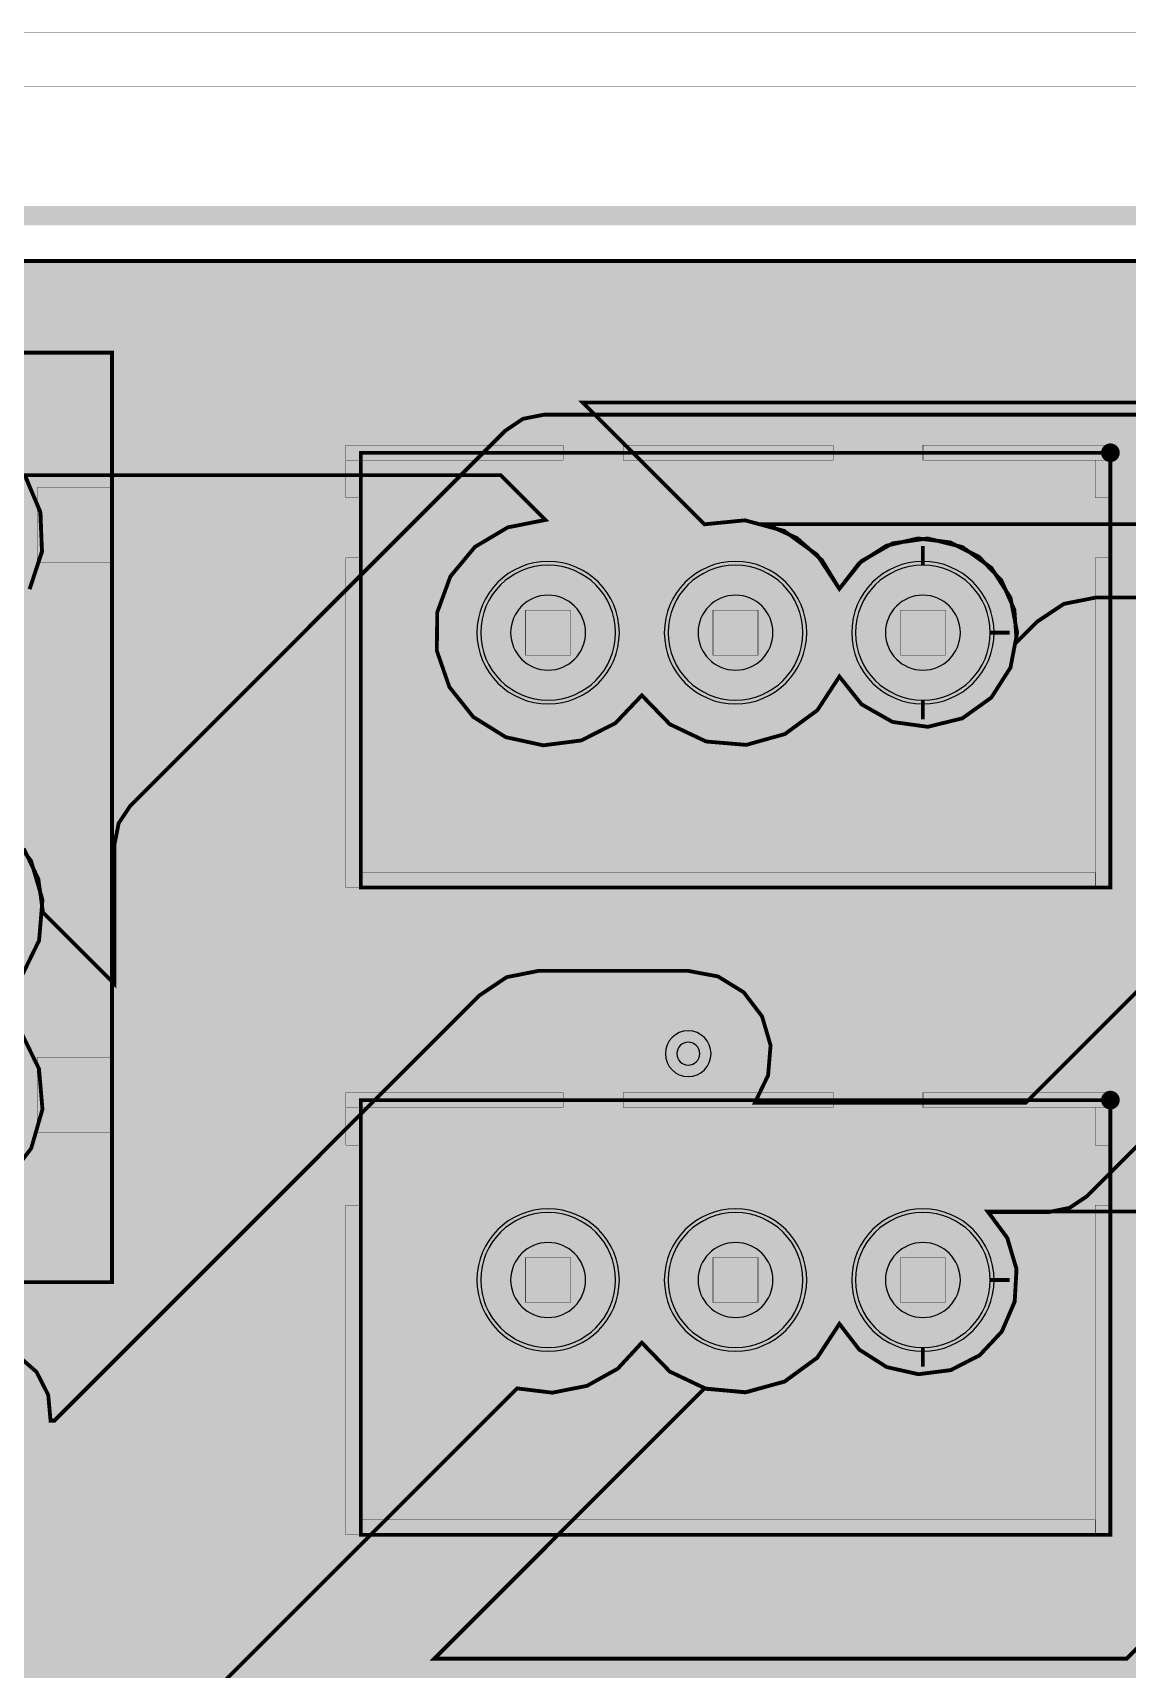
# Model space of a CAD drawing. Header units: millimetres. Extents: x -13 to 123, y -4 to 75.
# Drawn here: x 59.97 to 74.57, y 53.61 to 75.44 of the extents above; entities that cross this region are included whole.
import ezdxf

# ---------------------------------------------------------------- set-up
doc = ezdxf.new("R2010")
doc.units = ezdxf.units.MM
doc.header["$MEASUREMENT"] = 0
for name, color, linetype, true_color in [('Board-Outline-Layer', 7, 'Continuous', 0xff00ff), ('Bottom-Layer', 7, 'Continuous', 0x0000ff), ('Bottom-Paste-Mask-Layer', 7, 'Continuous', 0x800000), ('Bottom-Solder-Mask-Layer', 7, 'Continuous', 0xaa00ff), ('Component-Marking-Layer', 7, 'Continuous', 0x66ffcc), ('Component-Shape-Layer', 7, 'Continuous', 0x00cccc), ('Document-Layer', 7, 'Continuous', 0xffffff), ('Hole-Layer', 7, 'Continuous', 0x222222), ('Multi-Layer', 7, 'Continuous', 0xc0c0c0), ('Pin-Soldering-Layer', 7, 'Continuous', 0xcc9999), ('Top-Layer', 7, 'Continuous', 0xff0000), ('Top-Paste-Mask-Layer', 7, 'Continuous', 0x808080), ('Top-Solder-Mask-Layer', 7, 'Continuous', 0x800080)]:
    doc.layers.add(name, color=color, linetype=linetype, true_color=true_color)

msp = doc.modelspace()

# ---------------------------------------------------------------- hatches: boundary and pattern name
at = {"layer": 'Bottom-Layer'}
for points in [[(0.604, 7), (0.604, 61.886), (0.986, 61.414), (1.487, 61.071), (2.065, 60.885), (2.672, 60.872), (3.257, 61.033), (3.772, 61.354), (4.174, 61.809), (4.43, 62.36), (4.517, 62.961), (4.43, 63.561), (4.174, 64.112), (3.772, 64.567), (3.257, 64.888), (2.672, 65.049), (2.065, 65.036), (1.487, 64.85), (0.986, 64.507), (0.604, 64.035), (0.604, 68), (0.689, 68.858), (0.939, 69.682), (1.345, 70.442), (1.892, 71.108), (2.558, 71.655), (3.318, 72.061), (4.142, 72.312), (5, 72.396), (112.5, 72.396), (113.358, 72.312), (114.182, 72.061), (114.942, 71.655), (115.609, 71.108), (116.155, 70.442), (116.561, 69.682), (116.812, 68.858), (116.896, 68), (116.896, 7), (116.812, 6.142), (116.561, 5.318), (116.155, 4.558), (115.609, 3.892), (114.942, 3.345), (114.182, 2.939), (113.358, 2.689), (112.5, 2.604), (5, 2.604), (4.142, 2.689), (3.318, 2.939), (2.558, 3.345), (1.892, 3.892), (1.345, 4.558), (0.939, 5.318), (0.689, 6.142)], [(7.272, 21.901), (6.96, 21.735), (6.734, 21.463), (6.629, 21.126), (6.661, 20.774), (6.824, 20.461), (7.095, 20.234), (7.431, 20.127), (7.783, 20.156), (8.689, 20.156), (8.689, 19.162), (8.669, 18.746), (8.837, 18.365), (9.157, 18.099), (9.563, 18.003), (9.968, 18.099), (10.289, 18.365), (10.457, 18.746), (10.437, 19.162), (10.437, 19.447), (15.983, 13.9), (16.341, 13.661), (16.764, 13.577), (16.866, 13.577), (17.284, 13.659), (17.64, 13.894), (17.88, 14.246), (17.97, 14.662), (17.895, 15.082), (17.666, 15.442), (17.319, 15.688), (11.623, 21.383), (11.516, 21.702), (11.317, 21.974), (10.005, 23.285), (9.647, 23.525), (9.224, 23.609), (8.687, 23.609), (7.485, 24.811), (7.485, 28.523), (14.177, 21.831), (14.536, 21.591), (14.958, 21.507), (15.381, 21.591), (15.739, 21.831), (15.978, 22.189), (16.062, 22.612), (15.978, 23.034), (15.739, 23.392), (10.297, 28.834), (10.709, 28.986), (11.053, 29.257), (11.298, 29.622), (11.418, 30.044), (11.578, 29.604), (11.899, 29.263), (12.329, 29.077), (12.798, 29.077), (13.228, 29.263), (13.549, 29.604), (13.709, 30.044), (13.864, 29.553), (14.184, 29.15), (14.629, 28.89), (15.137, 28.808), (15.641, 28.914), (16.072, 29.195), (16.373, 29.613), (16.683, 29.187), (17.127, 28.906), (17.643, 28.807), (18.16, 28.906), (18.604, 29.187), (18.913, 29.613), (19.223, 29.187), (19.667, 28.906), (20.183, 28.807), (20.7, 28.906), (21.144, 29.187), (21.453, 29.613), (21.763, 29.187), (22.207, 28.906), (22.723, 28.807), (23.24, 28.906), (23.684, 29.187), (23.993, 29.613), (24.263, 29.227), (24.645, 28.951), (25.096, 28.817), (33.763, 20.151), (33.469, 19.885), (33.287, 19.534), (33.242, 19.14), (33.338, 18.756), (33.563, 18.431), (43.504, 8.489), (43.862, 8.25), (44.285, 8.166), (44.947, 8.166), (44.746, 7.804), (44.693, 7.392), (44.795, 6.991), (45.038, 6.655), (45.388, 6.432), (45.795, 6.355), (80.795, 6.355), (81.218, 6.439), (81.576, 6.678), (88.576, 13.678), (88.815, 14.036), (88.9, 14.459), (88.9, 14.834), (99.055, 24.99), (99.055, 21.269), (99.14, 20.846), (99.379, 20.488), (99.737, 20.249), (100.16, 20.165), (100.582, 20.249), (100.94, 20.488), (101.18, 20.846), (101.264, 21.269), (101.264, 27.269), (101.18, 27.691), (100.94, 28.05), (100.154, 28.836), (100.25, 28.827), (100.347, 28.825), (101.833, 27.339), (101.833, 9.511), (101.913, 9.108), (102.142, 8.766), (102.484, 8.537), (102.887, 8.457), (103.29, 8.537), (103.632, 8.766), (103.861, 9.108), (103.941, 9.511), (103.941, 27.776), (103.861, 28.179), (103.632, 28.521), (103.265, 28.888), (103.727, 29.119), (104.083, 29.493), (104.464, 29.102), (104.959, 28.873), (105.502, 28.835), (106.024, 28.993), (106.455, 29.327), (106.739, 29.793), (106.838, 30.329), (106.739, 30.865), (106.455, 31.331), (106.024, 31.665), (105.502, 31.824), (104.959, 31.786), (104.464, 31.556), (104.083, 31.166), (103.748, 31.523), (103.317, 31.754), (102.833, 31.833), (102.35, 31.754), (101.918, 31.523), (101.583, 31.166), (101.286, 31.493), (100.906, 31.72), (100.476, 31.827), (100.034, 31.803), (99.618, 31.652), (99.264, 31.387), (99.264, 34.492), (103.104, 38.333), (103.542, 38.46), (103.916, 38.721), (104.187, 39.088), (104.465, 38.714), (104.851, 38.451), (105.301, 38.33), (105.766, 38.362), (106.195, 38.545), (106.54, 38.858), (106.764, 39.267), (106.841, 39.727), (106.764, 40.187), (106.54, 40.596), (106.195, 40.909), (105.766, 41.092), (105.301, 41.125), (104.851, 41.003), (104.465, 40.741), (104.187, 40.367), (103.876, 40.772), (103.44, 41.038), (102.937, 41.131), (102.435, 41.038), (101.999, 40.772), (101.687, 40.367), (101.375, 40.772), (100.94, 41.038), (100.437, 41.131), (99.935, 41.038), (99.499, 40.772), (99.187, 40.367), (98.876, 40.772), (98.44, 41.038), (97.937, 41.131), (97.435, 41.038), (96.999, 40.772), (96.687, 40.367), (96.409, 40.74), (96.025, 41.002), (95.576, 41.124), (95.111, 41.093), (94.683, 40.911), (94.337, 40.6), (94.234, 40.87), (94.018, 41.062), (93.737, 41.131), (92.137, 41.131), (91.836, 41.051), (91.615, 40.831), (90.704, 40.831), (93.904, 44.032), (111.132, 44.032), (111.555, 44.116), (111.913, 44.355), (112.802, 45.244), (113.041, 45.602), (113.125, 46.025), (113.125, 53.734), (113.706, 53.508), (114.327, 53.461), (114.935, 53.598), (115.476, 53.906), (115.902, 54.36), (116.178, 54.919), (116.277, 55.534), (116.192, 56.151), (115.93, 56.716), (115.515, 57.18), (114.981, 57.502), (114.377, 57.653), (113.755, 57.621), (113.169, 57.408), (113.169, 62.437), (113.085, 62.86), (112.846, 63.218), (112.139, 63.925), (111.78, 64.165), (111.358, 64.249), (110.935, 64.165), (110.577, 63.925), (110.338, 63.567), (110.254, 63.145), (110.338, 62.722), (110.577, 62.364), (110.961, 61.98), (110.961, 56.758), (110.928, 56.606), (110.917, 56.451), (110.917, 46.482), (110.675, 46.24), (96.057, 46.24), (96.196, 46.668), (96.152, 47.116), (95.932, 47.51), (95.575, 47.783), (95.137, 47.89), (94.694, 47.814), (94.317, 47.568), (88.784, 42.034), (84.257, 42.034), (83.834, 41.95), (83.476, 41.711), (72.999, 31.234), (56.236, 31.234), (55.813, 31.15), (55.455, 30.911), (55.216, 30.553), (55.132, 30.13), (55.216, 29.708), (55.455, 29.349), (55.813, 29.11), (56.236, 29.026), (72.492, 29.026), (61.533, 18.067), (61.294, 17.71), (61.209, 17.29), (61.291, 16.869), (61.527, 16.511), (52.93, 16.511), (52.507, 16.427), (52.149, 16.188), (51.91, 15.83), (51.826, 15.407), (51.91, 14.985), (52.149, 14.626), (52.507, 14.387), (52.93, 14.303), (68.93, 14.303), (69.352, 14.387), (69.711, 14.626), (70.754, 15.67), (70.989, 15.304), (71.348, 15.057), (71.774, 14.968), (72.201, 15.051), (72.563, 15.292), (76.316, 19.045), (76.516, 18.799), (76.778, 18.62), (77.079, 18.523), (83.483, 12.119), (83.594, 12.022), (83.716, 11.941), (80.338, 8.563), (72.256, 8.563), (75.183, 11.489), (75.422, 11.848), (75.506, 12.27), (75.422, 12.693), (75.183, 13.051), (74.825, 13.29), (74.402, 13.374), (73.98, 13.29), (73.622, 13.051), (70.945, 10.374), (64.984, 10.374), (65.014, 10.402), (65.044, 10.431), (66.044, 11.431), (66.284, 11.789), (66.368, 12.212), (66.284, 12.634), (66.044, 12.992), (65.686, 13.232), (65.264, 13.316), (64.841, 13.232), (64.483, 12.992), (63.806, 12.316), (57.606, 12.316), (57.73, 12.749), (57.671, 13.195), (57.438, 13.581), (57.07, 13.842), (56.629, 13.934), (50.723, 13.934), (37.077, 27.58), (37.289, 27.934), (37.323, 28.345), (37.171, 28.729), (36.865, 29.006), (36.527, 29.344), (36.618, 29.474), (36.694, 29.613), (37.003, 29.187), (37.447, 28.906), (37.964, 28.807), (38.48, 28.906), (38.924, 29.187), (39.234, 29.613), (39.491, 29.239), (39.853, 28.967), (40.284, 28.825), (40.737, 28.827), (41.166, 28.974), (41.325, 28.654), (41.595, 28.421), (41.934, 28.309), (42.289, 28.336), (42.607, 28.498), (42.838, 28.77), (42.885, 28.816), (43.376, 28.847), (43.826, 29.046), (44.181, 29.388), (44.273, 29.101), (44.492, 28.895), (44.784, 28.82), (45.414, 28.82), (51.803, 22.431), (52.161, 22.191), (52.584, 22.107), (53.006, 22.191), (53.364, 22.431), (53.604, 22.789), (53.688, 23.212), (53.604, 23.634), (53.364, 23.992), (46.988, 30.369), (46.988, 30.999), (46.907, 31.301), (46.686, 31.522), (46.384, 31.603), (44.784, 31.603), (44.492, 31.528), (44.273, 31.322), (44.181, 31.036), (44.052, 31.189), (43.903, 31.322), (43.903, 32.835), (43.819, 33.257), (43.579, 33.615), (43.221, 33.855), (42.798, 33.939), (42.376, 33.855), (42.018, 33.615), (41.778, 33.257), (41.694, 32.835), (41.694, 30.956), (41.359, 31.325), (40.916, 31.554), (40.421, 31.613), (39.936, 31.496), (39.523, 31.217), (39.234, 30.81), (39.012, 31.145), (38.706, 31.404), (38.338, 31.565), (42.573, 35.799), (42.78, 36.088), (42.885, 36.428), (58.159, 21.154), (58.159, 20.612), (58.243, 20.189), (58.483, 19.831), (58.841, 19.591), (59.264, 19.507), (59.686, 19.591), (60.044, 19.831), (60.284, 20.189), (60.368, 20.612), (60.368, 21.612), (60.284, 22.034), (60.044, 22.392), (57.821, 24.616), (58.157, 24.865), (58.377, 25.222), (58.447, 25.635), (58.359, 26.045), (58.124, 26.392), (45.203, 39.313), (45.424, 39.42), (45.616, 39.573), (46.491, 40.449), (46.639, 40.084), (46.905, 39.793), (47.256, 39.615), (47.648, 39.571), (48.03, 39.667), (48.353, 39.892), (49.353, 40.892), (49.593, 41.25), (49.677, 41.673), (49.677, 48.215), (56.056, 54.595), (56.056, 51.522), (55.801, 51.777), (55.467, 51.913), (55.107, 51.908), (54.776, 51.763), (54.528, 51.502), (54.401, 51.164), (54.415, 50.804), (54.568, 50.478), (54.568, 39.322), (53.782, 38.535), (53.624, 38.299), (53.568, 38.019), (53.568, 37.561), (53.412, 37.223), (53.405, 36.851), (53.548, 36.507), (53.816, 36.249), (54.165, 36.12), (57.782, 32.503), (58.019, 32.345), (58.299, 32.289), (63.299, 32.289), (63.578, 32.345), (63.815, 32.503), (74.815, 43.503), (74.973, 43.74), (75.029, 44.019), (75.029, 50.019), (74.973, 50.299), (74.815, 50.535), (72.815, 52.536), (72.578, 52.694), (72.299, 52.749), (69.84, 52.749), (69.532, 52.898), (69.191, 52.922), (68.865, 52.818), (68.601, 52.602), (68.435, 52.303), (68.391, 51.964), (68.476, 51.633), (68.677, 51.356), (68.628, 51.327), (68.582, 51.294), (67.03, 51.294), (66.751, 51.239), (66.514, 51.08), (65.565, 50.131), (65.276, 50.037), (65.034, 49.853), (64.866, 49.599), (64.792, 49.304), (64.818, 49.001), (64.943, 48.724), (64.816, 48.597), (64.716, 48.448), (64.456, 48.675), (64.131, 48.79), (62.897, 50.024), (62.767, 50.375), (62.506, 50.644), (62.16, 50.785), (61.785, 50.774), (61.447, 50.614), (61.202, 50.331), (61.092, 49.973), (60.809, 49.728), (60.648, 49.39), (60.638, 49.015), (60.779, 48.669), (61.048, 48.408), (61.399, 48.278), (63.016, 46.661), (63.253, 46.503), (63.532, 46.447), (70.627, 46.447), (70.906, 46.503), (71.143, 46.661), (73.384, 48.902), (73.477, 48.921), (73.568, 48.949), (73.568, 44.322), (63.872, 34.625), (63.78, 34.775), (63.667, 34.909), (62.888, 35.688), (62.529, 35.927), (62.107, 36.011), (58.092, 36.011), (57.415, 36.688), (57.026, 36.94), (56.567, 37.009), (56.12, 36.884), (55.764, 36.586), (55.198, 37.152), (55.138, 37.367), (55.029, 37.561), (55.029, 37.717), (55.601, 38.289), (57.97, 38.289), (58.153, 38.312), (58.324, 38.38), (58.676, 38.49), (58.956, 38.729), (59.117, 39.06), (59.134, 39.428), (59.004, 39.773), (58.748, 40.037), (58.407, 40.178), (58.039, 40.173), (57.703, 40.021), (57.455, 39.749), (56.029, 39.749), (56.029, 50.478), (56.043, 50.497), (56.056, 50.517), (56.056, 49.765), (56.112, 49.486), (56.27, 49.249), (57.582, 47.937), (57.664, 47.672), (57.821, 47.445), (58.04, 47.275), (58.3, 47.179), (58.3, 46.466), (58.215, 46.116), (58.273, 45.761), (58.465, 45.456), (58.76, 45.249), (59.112, 45.173), (59.112, 43.801), (59.168, 43.522), (59.326, 43.285), (60.943, 41.668), (61.086, 41.296), (61.375, 41.021), (61.753, 40.896), (62.148, 40.945), (62.485, 41.158), (62.698, 41.495), (62.747, 41.89), (62.622, 42.269), (62.347, 42.557), (61.975, 42.7), (60.572, 44.104), (60.572, 52.071), (60.842, 52.071), (61.122, 52.127), (61.358, 52.285), (66.429, 57.355), (66.897, 57.298), (67.36, 57.389), (67.772, 57.619), (68.092, 57.965), (68.466, 57.579), (68.95, 57.349), (69.485, 57.304), (70.002, 57.449), (70.435, 57.767), (70.728, 58.216), (70.994, 57.872), (71.36, 57.639), (71.785, 57.544), (72.216, 57.6), (72.602, 57.799), (72.898, 58.117), (73.068, 58.518), (73.091, 58.952), (72.965, 59.368), (72.706, 59.716), (76.711, 59.716), (76.845, 59.724), (76.977, 59.749), (76.737, 59.329), (76.642, 58.854), (76.703, 58.373), (76.914, 57.937), (77.252, 57.591), (77.683, 57.37), (78.162, 57.297), (78.639, 57.38), (79.065, 57.611), (79.395, 57.965), (79.769, 57.579), (80.253, 57.349), (80.788, 57.304), (81.305, 57.449), (81.738, 57.767), (82.031, 58.216), (82.263, 57.904), (82.58, 57.677), (82.951, 57.558), (83.34, 57.558), (83.711, 57.677), (84.027, 57.904), (84.259, 58.217), (84.385, 58.586), (94.697, 48.273), (95.055, 48.034), (95.478, 47.95), (98.711, 47.95), (99.134, 48.034), (99.492, 48.273), (100.77, 49.551), (101.187, 49.627), (101.567, 49.817), (101.879, 50.105), (102.097, 50.469), (102.393, 50.098), (102.806, 49.863), (103.276, 49.798), (103.737, 49.911), (104.124, 50.188), (104.38, 50.588), (104.469, 51.054), (104.38, 51.52), (104.124, 51.92), (103.737, 52.197), (103.276, 52.311), (102.806, 52.245), (102.393, 52.01), (102.097, 51.639), (101.804, 52.088), (101.371, 52.406), (100.854, 52.551), (100.32, 52.506), (99.835, 52.276), (99.461, 51.891), (99.136, 52.24), (98.717, 52.471), (98.247, 52.558), (97.774, 52.493), (97.345, 52.284), (97.003, 51.95), (96.783, 51.526), (96.707, 51.054), (96.783, 50.582), (97.003, 50.158), (95.935, 50.158), (84.492, 61.601), (84.134, 61.841), (83.711, 61.925), (81.711, 61.925), (81.269, 61.832), (80.901, 61.571), (80.669, 61.184), (80.61, 60.736), (80.736, 60.303), (80.22, 60.244), (79.754, 60.013), (79.395, 59.638), (79.326, 59.733), (79.249, 59.823), (79.249, 64.697), (90.86, 64.697), (91.207, 64.753), (91.519, 64.915), (91.519, 59.665), (91.311, 59.239), (91.246, 58.77), (91.331, 58.304), (91.556, 57.887), (91.9, 57.56), (92.328, 57.357), (92.798, 57.298), (93.264, 57.387), (93.678, 57.617), (94, 57.965), (94.374, 57.579), (94.859, 57.349), (95.393, 57.304), (95.91, 57.449), (96.343, 57.767), (96.636, 58.216), (96.932, 57.845), (97.345, 57.61), (97.815, 57.545), (98.276, 57.658), (98.663, 57.935), (98.919, 58.335), (99.008, 58.801), (98.919, 59.267), (98.663, 59.667), (98.276, 59.944), (97.815, 60.058), (97.345, 59.992), (96.932, 59.757), (96.636, 59.386), (96.343, 59.835), (95.91, 60.153), (95.393, 60.298), (94.859, 60.253), (94.374, 60.023), (94, 59.638), (93.874, 59.801), (93.727, 59.945), (93.727, 66.543), (93.804, 66.632), (93.873, 66.728), (94.247, 66.342), (94.732, 66.112), (95.266, 66.067), (95.783, 66.212), (96.216, 66.53), (96.509, 66.979), (96.805, 66.608), (97.218, 66.373), (97.688, 66.308), (98.149, 66.421), (98.536, 66.698), (98.792, 67.098), (98.881, 67.564), (98.792, 68.031), (98.536, 68.43), (98.149, 68.707), (97.688, 68.821), (97.218, 68.755), (96.805, 68.52), (96.509, 68.149), (96.239, 68.573), (95.843, 68.885), (102.895, 68.885), (102.548, 68.582), (102.31, 68.188), (102.202, 67.74), (102.234, 67.281), (102.404, 66.853), (102.695, 66.497), (102.695, 59.823), (102.424, 59.41), (102.301, 58.932), (102.339, 58.439), (102.535, 57.986), (102.867, 57.62), (103.3, 57.382), (103.786, 57.297), (104.274, 57.374), (104.711, 57.605), (105.049, 57.965), (105.423, 57.579), (105.908, 57.349), (106.442, 57.304), (106.959, 57.449), (107.392, 57.767), (107.685, 58.216), (107.981, 57.845), (108.394, 57.61), (108.864, 57.545), (109.325, 57.658), (109.712, 57.935), (109.968, 58.335), (110.057, 58.801), (109.968, 59.267), (109.712, 59.667), (109.325, 59.944), (108.864, 60.058), (108.394, 59.992), (107.981, 59.757), (107.685, 59.386), (107.392, 59.835), (106.959, 60.153), (106.442, 60.298), (105.908, 60.253), (105.423, 60.023), (105.049, 59.638), (104.98, 59.733), (104.903, 59.823), (104.903, 66.711), (104.928, 66.745), (104.951, 66.778), (105.324, 66.393), (105.809, 66.163), (106.344, 66.118), (106.861, 66.263), (107.293, 66.581), (107.587, 67.03), (107.883, 66.659), (108.296, 66.424), (108.766, 66.358), (109.227, 66.472), (109.613, 66.749), (109.869, 67.149), (109.959, 67.615), (109.869, 68.081), (109.613, 68.481), (109.227, 68.758), (108.766, 68.871), (108.296, 68.806), (107.883, 68.571), (107.587, 68.2), (107.289, 68.653), (106.851, 68.972), (106.327, 69.114), (105.787, 69.061), (104.717, 70.131), (104.48, 70.29), (104.201, 70.345), (66.786, 70.345), (66.507, 70.29), (66.27, 70.131), (61.27, 65.131), (61.112, 64.894), (61.056, 64.615), (61.056, 62.751), (60.102, 63.704), (60.04, 64.15), (59.846, 64.556), (59.539, 64.885), (59.147, 65.107), (59.522, 65.378), (59.77, 65.769), (59.857, 66.223), (59.77, 66.678), (59.521, 67.068), (59.147, 67.34), (59.596, 67.609), (59.923, 68.017), (60.088, 68.514), (60.069, 69.038), (59.869, 69.521), (59.513, 69.905), (59.045, 70.141), (58.525, 70.199), (58.017, 70.072), (57.585, 69.777), (50.819, 69.777), (50.422, 70.03), (49.964, 70.146), (49.494, 70.112), (49.058, 69.931), (48.702, 69.623), (48.46, 69.218), (48.358, 68.757), (47.054, 67.453), (46.815, 67.095), (46.731, 66.673), (46.731, 56.893), (46.566, 56.975), (46.384, 57.003), (44.784, 57.003), (44.492, 56.928), (44.273, 56.722), (44.181, 56.436), (43.834, 56.772), (43.394, 56.971), (42.913, 57.01), (42.447, 56.883), (42.052, 56.605), (41.774, 56.211), (41.464, 56.636), (41.02, 56.917), (40.504, 57.016), (39.987, 56.917), (39.543, 56.636), (39.234, 56.211), (38.924, 56.636), (38.48, 56.917), (37.964, 57.016), (37.447, 56.917), (37.003, 56.636), (36.694, 56.211), (36.384, 56.636), (35.94, 56.917), (35.424, 57.016), (34.907, 56.917), (34.463, 56.636), (34.154, 56.211), (33.844, 56.636), (33.4, 56.917), (32.884, 57.016), (32.367, 56.917), (31.923, 56.636), (31.614, 56.211), (31.304, 56.636), (30.86, 56.917), (30.344, 57.016), (29.827, 56.917), (29.383, 56.636), (29.074, 56.211), (28.764, 56.636), (28.32, 56.917), (27.804, 57.016), (27.287, 56.917), (26.843, 56.636), (26.534, 56.211), (26.224, 56.636), (25.78, 56.917), (25.264, 57.016), (24.747, 56.917), (24.303, 56.636), (23.993, 56.211), (23.684, 56.636), (23.24, 56.917), (22.723, 57.016), (22.207, 56.917), (21.763, 56.636), (21.453, 56.211), (21.144, 56.636), (20.7, 56.917), (20.183, 57.016), (19.667, 56.917), (19.223, 56.636), (18.913, 56.211), (18.604, 56.636), (18.16, 56.917), (17.643, 57.016), (17.127, 56.917), (16.683, 56.636), (16.373, 56.211), (16.072, 56.628), (15.641, 56.909), (15.137, 57.015), (14.629, 56.933), (14.184, 56.673), (13.864, 56.271), (13.709, 55.779), (13.549, 56.22), (13.228, 56.56), (12.798, 56.746), (12.329, 56.746), (11.899, 56.56), (11.578, 56.22), (11.418, 55.779), (11.274, 56.251), (10.975, 56.644), (10.56, 56.909), (10.078, 57.015), (9.589, 56.947), (9.154, 56.714), (8.827, 56.346), (8.827, 62.09), (12.784, 66.048), (13.267, 66.133), (13.695, 66.371), (14.023, 66.736), (14.3, 66.413), (14.658, 66.181), (15.067, 66.062), (15.493, 66.064), (15.901, 66.188), (16.257, 66.423), (19.077, 66.423), (19.039, 65.824), (19.171, 65.238), (19.463, 64.714), (19.891, 64.293), (20.421, 64.011), (21.009, 63.889), (21.607, 63.939), (22.167, 64.155), (22.643, 64.521), (22.996, 65.006), (23.198, 65.571), (23.233, 66.17), (23.096, 66.755), (22.8, 67.277), (22.369, 67.695), (21.837, 67.973), (21.248, 68.09), (20.65, 68.037), (20.379, 68.308), (20.279, 68.397), (20.168, 68.473), (22.773, 68.473), (33.464, 57.781), (33.806, 57.553), (34.21, 57.473), (34.613, 57.553), (34.955, 57.781), (35.183, 58.123), (35.264, 58.527), (35.183, 58.93), (34.955, 59.272), (23.955, 70.272), (23.613, 70.501), (23.21, 70.581), (9.772, 70.581), (9.369, 70.501), (9.027, 70.272), (7.761, 69.006), (7.261, 68.915), (6.822, 68.66), (6.495, 68.272), (6.318, 67.796), (6.313, 67.288), (6.48, 66.808), (6.799, 66.413), (7.233, 66.15), (7.731, 66.048), (8.233, 66.121), (8.681, 66.36), (9.023, 66.736), (9.384, 66.344), (9.861, 66.106), (7.027, 63.272), (6.799, 62.93), (6.718, 62.527), (6.718, 52.485), (6.347, 52.507), (5.989, 52.405), (5.686, 52.19), (5.6, 52.105), (5.36, 51.746), (5.276, 51.324), (5.276, 24.354), (5.36, 23.931), (5.6, 23.573)], [(72.204, 68.642), (71.775, 68.694), (71.355, 68.597), (70.991, 68.364), (70.728, 68.022), (70.495, 68.404), (70.159, 68.7), (69.751, 68.885), (77.61, 68.885), (77.167, 68.677), (76.814, 68.339), (76.589, 67.905), (74.145, 67.905), (73.723, 67.821), (73.364, 67.582), (73.094, 67.311), (73.063, 67.742), (72.888, 68.137), (72.59, 68.449)], [(65.942, 67.437, 1), (67.742, 67.437, 1)], [(68.442, 67.437, 1), (70.242, 67.437, 1)], [(70.942, 67.437, 1), (72.742, 67.437, 1)], [(65.942, 58.801, 1), (67.742, 58.801, 1)], [(68.442, 58.801, 1), (70.242, 58.801, 1)], [(70.942, 58.801, 1), (72.742, 58.801, 1)]]:
    msp.add_hatch(color=256, dxfattribs=at).paths.add_polyline_path(points)
at = {"layer": 'Bottom-Paste-Mask-Layer'}
for points in [[(65.942, 67.437, 1), (67.742, 67.437, 1)], [(68.442, 67.437, 1), (70.242, 67.437, 1)], [(70.942, 67.437, 1), (72.742, 67.437, 1)], [(65.942, 58.801, 1), (67.742, 58.801, 1)], [(68.442, 58.801, 1), (70.242, 58.801, 1)], [(70.942, 58.801, 1), (72.742, 58.801, 1)]]:
    msp.add_hatch(color=256, dxfattribs=at).paths.add_polyline_path(points)
at = {"layer": 'Bottom-Solder-Mask-Layer'}
for points in [[(65.892, 67.437, 1), (67.792, 67.437, 1)], [(68.392, 67.437, 1), (70.292, 67.437, 1)], [(70.892, 67.437, 1), (72.792, 67.437, 1)], [(65.892, 58.801, 1), (67.792, 58.801, 1)], [(68.392, 58.801, 1), (70.292, 58.801, 1)], [(70.892, 58.801, 1), (72.792, 58.801, 1)]]:
    msp.add_hatch(color=256, dxfattribs=at).paths.add_polyline_path(points)
at = {"layer": 'Component-Marking-Layer'}
for points in [[(74.284, 69.837, 1), (74.404, 69.837, 1)], [(74.284, 69.837, 1), (74.404, 69.837, 1)], [(74.284, 61.201, 1), (74.404, 61.201, 1)], [(74.284, 61.201, 1), (74.404, 61.201, 1)]]:
    msp.add_hatch(color=256, dxfattribs=at).paths.add_polyline_path(points)
at = {"layer": 'Document-Layer'}
for points in [[(64.144, 69.737), (64.144, 69.937), (67.044, 69.937), (67.044, 69.737)], [(64.144, 69.737), (64.144, 69.937), (67.044, 69.937), (67.044, 69.737)], [(70.644, 69.737), (70.644, 69.937), (67.844, 69.937), (67.844, 69.737)], [(70.644, 69.737), (70.644, 69.937), (67.844, 69.937), (67.844, 69.737)], [(74.344, 69.737), (71.844, 69.737), (71.844, 69.937), (74.344, 69.937)], [(74.344, 69.737), (71.844, 69.737), (71.844, 69.937), (74.344, 69.937)], [(64.344, 69.737), (64.344, 69.237), (64.144, 69.237), (64.144, 69.737)], [(64.344, 69.737), (64.344, 69.237), (64.144, 69.237), (64.144, 69.737)], [(74.342, 69.737), (74.342, 69.237), (74.142, 69.237), (74.142, 69.737)], [(74.342, 69.737), (74.342, 69.237), (74.142, 69.237), (74.142, 69.737)], [(61.023, 69.373), (61.023, 68.373), (60.023, 68.373), (60.023, 69.373), (60.223, 69.373)], [(61.023, 69.373), (61.023, 68.373), (60.023, 68.373), (60.023, 69.373), (60.223, 69.373)], [(64.144, 68.437), (64.144, 64.037), (64.344, 64.037), (64.344, 68.437)], [(64.144, 68.437), (64.144, 64.037), (64.344, 64.037), (64.344, 68.437)], [(74.142, 68.437), (74.142, 64.037), (74.342, 64.037), (74.342, 68.437)], [(74.142, 68.437), (74.142, 64.037), (74.342, 64.037), (74.342, 68.437)], [(74.144, 64.037), (64.344, 64.037), (64.344, 64.237), (74.144, 64.237)], [(74.144, 64.037), (64.344, 64.037), (64.344, 64.237), (74.144, 64.237)], [(61.023, 61.773), (61.023, 60.773), (60.023, 60.773), (60.023, 61.773)], [(61.023, 61.773), (61.023, 60.773), (60.023, 60.773), (60.023, 61.773)], [(64.144, 61.101), (64.144, 61.301), (67.044, 61.301), (67.044, 61.101)], [(64.144, 61.101), (64.144, 61.301), (67.044, 61.301), (67.044, 61.101)], [(70.644, 61.101), (70.644, 61.301), (67.844, 61.301), (67.844, 61.101)], [(70.644, 61.101), (70.644, 61.301), (67.844, 61.301), (67.844, 61.101)], [(74.344, 61.101), (71.844, 61.101), (71.844, 61.301), (74.344, 61.301)], [(74.344, 61.101), (71.844, 61.101), (71.844, 61.301), (74.344, 61.301)], [(64.344, 61.101), (64.344, 60.601), (64.144, 60.601), (64.144, 61.101)], [(64.344, 61.101), (64.344, 60.601), (64.144, 60.601), (64.144, 61.101)], [(74.342, 61.101), (74.342, 60.601), (74.142, 60.601), (74.142, 61.101)], [(74.342, 61.101), (74.342, 60.601), (74.142, 60.601), (74.142, 61.101)], [(64.144, 59.801), (64.144, 55.401), (64.344, 55.401), (64.344, 59.801)], [(64.144, 59.801), (64.144, 55.401), (64.344, 55.401), (64.344, 59.801)], [(74.142, 59.801), (74.142, 55.401), (74.342, 55.401), (74.342, 59.801)], [(74.142, 59.801), (74.142, 55.401), (74.342, 55.401), (74.342, 59.801)], [(74.144, 55.401), (64.344, 55.401), (64.344, 55.601), (74.144, 55.601)], [(74.144, 55.401), (64.344, 55.401), (64.344, 55.601), (74.144, 55.601)]]:
    msp.add_hatch(color=256, dxfattribs=at).paths.add_polyline_path(points)
at = {"layer": 'Hole-Layer'}
for points in [[(66.342, 67.437, 1), (67.342, 67.437, 1)], [(68.842, 67.437, 1), (69.842, 67.437, 1)], [(71.342, 67.437, 1), (72.342, 67.437, 1)], [(66.342, 58.801, 1), (67.342, 58.801, 1)], [(68.842, 58.801, 1), (69.842, 58.801, 1)], [(71.342, 58.801, 1), (72.342, 58.801, 1)]]:
    msp.add_hatch(color=256, dxfattribs=at).paths.add_polyline_path(points)
at = {"layer": 'Multi-Layer'}
for points in [[(65.942, 67.437, 1), (67.742, 67.437, 1)], [(65.942, 67.437, 1), (67.742, 67.437, 1)], [(65.942, 67.437, 1), (67.742, 67.437, 1)], [(68.442, 67.437, 1), (70.242, 67.437, 1)], [(68.442, 67.437, 1), (70.242, 67.437, 1)], [(68.442, 67.437, 1), (70.242, 67.437, 1)], [(70.942, 67.437, 1), (72.742, 67.437, 1)], [(70.942, 67.437, 1), (72.742, 67.437, 1)], [(70.942, 67.437, 1), (72.742, 67.437, 1)], [(65.942, 58.801, 1), (67.742, 58.801, 1)], [(65.942, 58.801, 1), (67.742, 58.801, 1)], [(65.942, 58.801, 1), (67.742, 58.801, 1)], [(68.442, 58.801, 1), (70.242, 58.801, 1)], [(68.442, 58.801, 1), (70.242, 58.801, 1)], [(68.442, 58.801, 1), (70.242, 58.801, 1)], [(70.942, 58.801, 1), (72.742, 58.801, 1)], [(70.942, 58.801, 1), (72.742, 58.801, 1)], [(70.942, 58.801, 1), (72.742, 58.801, 1)]]:
    msp.add_hatch(color=256, dxfattribs=at).paths.add_polyline_path(points)
at = {"layer": 'Pin-Soldering-Layer'}
for points in [[(67.142, 67.137), (66.542, 67.137), (66.542, 67.737), (67.142, 67.737)], [(67.142, 67.137), (66.542, 67.137), (66.542, 67.737), (67.142, 67.737)], [(69.642, 67.137), (69.042, 67.137), (69.042, 67.737), (69.642, 67.737)], [(69.642, 67.137), (69.042, 67.137), (69.042, 67.737), (69.642, 67.737)], [(72.142, 67.137), (71.542, 67.137), (71.542, 67.737), (72.142, 67.737)], [(72.142, 67.137), (71.542, 67.137), (71.542, 67.737), (72.142, 67.737)], [(67.142, 58.501), (66.542, 58.501), (66.542, 59.101), (67.142, 59.101)], [(67.142, 58.501), (66.542, 58.501), (66.542, 59.101), (67.142, 59.101)], [(69.642, 58.501), (69.042, 58.501), (69.042, 59.101), (69.642, 59.101)], [(69.642, 58.501), (69.042, 58.501), (69.042, 59.101), (69.642, 59.101)], [(72.142, 58.501), (71.542, 58.501), (71.542, 59.101), (72.142, 59.101)], [(72.142, 58.501), (71.542, 58.501), (71.542, 59.101), (72.142, 59.101)]]:
    msp.add_hatch(color=256, dxfattribs=at).paths.add_polyline_path(points)
at = {"layer": 'Top-Layer'}
for points in [[(68.929, 57.355), (69.468, 57.302), (69.992, 57.444), (70.431, 57.763), (70.728, 58.216), (70.993, 57.873), (71.358, 57.64), (71.781, 57.544), (72.211, 57.598), (72.597, 57.795), (72.894, 58.111), (73.066, 58.508), (73.092, 58.941), (72.971, 59.357), (72.715, 59.707), (73.518, 59.707), (73.798, 59.763), (74.035, 59.921), (80.105, 65.991), (80.644, 65.938), (81.168, 66.08), (81.607, 66.399), (81.904, 66.852), (82.2, 66.481), (82.613, 66.246), (83.083, 66.181), (83.544, 66.294), (83.931, 66.571), (84.187, 66.971), (84.276, 67.437), (84.187, 67.904), (83.931, 68.303), (83.544, 68.58), (83.083, 68.694), (82.613, 68.628), (82.2, 68.393), (81.904, 68.022), (81.611, 68.471), (81.178, 68.789), (80.661, 68.934), (80.126, 68.889), (79.642, 68.659), (79.268, 68.274), (78.916, 68.644), (78.46, 68.875), (77.953, 68.94), (77.453, 68.831), (77.019, 68.561), (76.7, 68.162), (76.533, 67.678), (76.538, 67.167), (76.714, 66.687), (77.041, 66.294), (77.48, 66.032), (77.982, 65.933), (73.216, 61.167), (69.601, 61.167), (69.777, 61.531), (69.81, 61.932), (69.696, 62.319), (69.451, 62.64), (69.108, 62.851), (68.711, 62.925), (66.711, 62.925), (66.289, 62.841), (65.93, 62.601), (60.254, 56.925), (60.203, 56.925), (60.172, 57.268), (60.016, 57.575), (59.757, 57.801), (59.432, 57.916), (57.563, 59.784), (57.327, 59.942), (57.047, 59.998), (50.734, 59.998), (51.058, 60.341), (51.258, 60.769), (51.313, 61.238), (51.217, 61.701), (50.979, 62.109), (50.626, 62.423), (51.024, 62.792), (51.261, 63.281), (51.307, 63.822), (51.153, 64.343), (50.823, 64.774), (50.359, 65.056), (50.733, 65.328), (50.981, 65.718), (51.068, 66.173), (50.981, 66.627), (50.733, 67.018), (50.358, 67.289), (50.82, 67.569), (51.15, 67.995), (51.305, 68.512), (51.265, 69.05), (51.035, 69.538), (57.389, 69.538), (57.181, 69.053), (57.158, 68.526), (57.32, 68.024), (57.648, 67.611), (58.1, 67.34), (57.725, 67.068), (57.477, 66.678), (57.39, 66.223), (57.477, 65.769), (57.725, 65.378), (58.1, 65.107), (57.636, 64.825), (57.305, 64.394), (57.152, 63.873), (57.197, 63.331), (57.435, 62.843), (57.833, 62.473), (57.436, 62.105), (57.198, 61.618), (57.151, 61.079), (57.302, 60.558), (57.63, 60.127), (58.091, 59.843), (58.623, 59.744), (59.156, 59.843), (59.617, 60.127), (59.945, 60.558), (60.095, 61.079), (60.049, 61.618), (59.811, 62.105), (59.414, 62.473), (59.812, 62.843), (60.05, 63.331), (60.095, 63.873), (59.942, 64.394), (59.611, 64.825), (59.147, 65.107), (59.522, 65.378), (59.77, 65.769), (59.857, 66.223), (59.77, 66.678), (59.521, 67.068), (59.147, 67.34), (59.599, 67.611), (59.927, 68.024), (60.089, 68.526), (60.065, 69.053), (59.858, 69.538), (66.209, 69.538), (66.806, 68.941), (66.304, 68.842), (65.865, 68.581), (65.538, 68.187), (65.362, 67.707), (65.357, 67.196), (65.524, 66.713), (65.843, 66.313), (66.277, 66.043), (66.777, 65.934), (67.284, 65.999), (67.74, 66.23), (68.092, 66.601), (68.466, 66.215), (68.95, 65.985), (69.485, 65.94), (70.002, 66.085), (70.435, 66.403), (70.728, 66.852), (71.024, 66.481), (71.437, 66.246), (71.907, 66.181), (72.368, 66.294), (72.755, 66.571), (73.011, 66.971), (73.1, 67.437), (73.011, 67.904), (72.755, 68.303), (72.368, 68.58), (71.907, 68.694), (71.437, 68.628), (71.024, 68.393), (70.728, 68.022), (70.431, 68.475), (69.992, 68.794), (69.468, 68.936), (68.929, 68.883), (67.304, 70.508), (95.952, 70.508), (97.637, 68.822), (97.186, 68.744), (96.792, 68.509), (96.509, 68.149), (96.216, 68.598), (95.783, 68.916), (95.266, 69.061), (94.732, 69.016), (94.247, 68.786), (93.873, 68.401), (93.521, 68.771), (93.065, 69.002), (92.558, 69.067), (92.058, 68.958), (91.624, 68.688), (91.305, 68.289), (91.139, 67.805), (91.144, 67.294), (91.319, 66.814), (91.646, 66.421), (92.085, 66.159), (92.587, 66.06), (77.821, 51.294), (69.847, 51.294), (70.09, 51.572), (70.203, 51.922), (70.167, 52.289), (74.863, 52.289), (75.143, 52.345), (75.38, 52.503), (80.232, 57.355), (80.771, 57.302), (81.295, 57.444), (81.734, 57.763), (82.031, 58.216), (82.327, 57.845), (82.74, 57.61), (83.21, 57.545), (83.671, 57.658), (84.058, 57.935), (84.314, 58.335), (84.403, 58.801), (84.314, 59.267), (84.058, 59.667), (83.671, 59.944), (83.21, 60.058), (82.74, 59.992), (82.327, 59.757), (82.031, 59.386), (81.943, 59.561), (81.834, 59.723), (82.231, 59.846), (82.554, 60.107), (82.758, 60.47), (82.814, 60.882), (82.713, 61.285), (82.47, 61.623), (82.12, 61.846), (81.711, 61.925), (76.711, 61.925), (76.289, 61.841), (75.931, 61.601), (75.691, 61.243), (75.607, 60.82), (75.691, 60.398), (75.931, 60.04), (76.289, 59.8), (76.711, 59.716), (76.951, 59.716), (76.703, 59.227), (76.646, 58.682), (76.788, 58.152), (77.111, 57.708), (77.572, 57.41), (78.109, 57.297), (74.561, 53.749), (65.323, 53.749)], [(65.942, 67.437, 1), (67.742, 67.437, 1)], [(68.442, 67.437, 1), (70.242, 67.437, 1)], [(70.942, 67.437, 1), (72.742, 67.437, 1)], [(65.942, 58.801, 1), (67.742, 58.801, 1)], [(68.442, 58.801, 1), (70.242, 58.801, 1)], [(70.942, 58.801, 1), (72.742, 58.801, 1)]]:
    msp.add_hatch(color=256, dxfattribs=at).paths.add_polyline_path(points)
at = {"layer": 'Top-Paste-Mask-Layer'}
for points in [[(65.942, 67.437, 1), (67.742, 67.437, 1)], [(68.442, 67.437, 1), (70.242, 67.437, 1)], [(70.942, 67.437, 1), (72.742, 67.437, 1)], [(65.942, 58.801, 1), (67.742, 58.801, 1)], [(68.442, 58.801, 1), (70.242, 58.801, 1)], [(70.942, 58.801, 1), (72.742, 58.801, 1)]]:
    msp.add_hatch(color=256, dxfattribs=at).paths.add_polyline_path(points)
at = {"layer": 'Top-Solder-Mask-Layer'}
for points in [[(65.892, 67.437, 1), (67.792, 67.437, 1)], [(68.392, 67.437, 1), (70.292, 67.437, 1)], [(70.892, 67.437, 1), (72.792, 67.437, 1)], [(65.892, 58.801, 1), (67.792, 58.801, 1)], [(68.392, 58.801, 1), (70.292, 58.801, 1)], [(70.892, 58.801, 1), (72.792, 58.801, 1)]]:
    msp.add_hatch(color=256, dxfattribs=at).paths.add_polyline_path(points)

# ---------------------------------------------------------------- linework, layer by layer
at = {"layer": 'Board-Outline-Layer', "const_width": 0.254}
msp.add_lwpolyline([(0, 7), (0, 68, -0.414), (5, 73), (112.5, 73, -0.414), (117.5, 68), (117.5, 7, -0.414), (112.5, 2), (5, 2, -0.414)], format="xyb", close=True, dxfattribs=at)
at = {"layer": 'Bottom-Layer'}
for points, const_width in [([(-2.235, -1.981), (-2.235, 74.727), (120.295, 74.727), (120.295, -1.981)], 0.00508), ([(72.204, 68.642), (71.775, 68.694), (71.355, 68.597), (70.991, 68.364), (70.728, 68.022), (70.495, 68.404), (70.159, 68.7), (69.751, 68.885), (77.61, 68.885), (77.167, 68.677), (76.814, 68.339), (76.589, 67.905), (74.145, 67.905), (73.723, 67.821), (73.364, 67.582), (73.094, 67.311), (73.063, 67.742), (72.888, 68.137), (72.59, 68.449)], 0.0508)]:
    msp.add_lwpolyline(points, close=True, dxfattribs=dict(at, const_width=const_width))
for points, const_width in [([(5, 72.396), (112.5, 72.396)], 0.0508), ([(104.201, 70.345), (66.786, 70.345), (66.507, 70.29), (66.27, 70.131), (61.27, 65.131), (61.112, 64.894), (61.056, 64.615), (61.056, 62.751), (60.102, 63.704), (60.04, 64.15), (59.846, 64.556)], 0.0508), ([(66.786, 69.615), (61.786, 64.615)], 0.252), ([(104.201, 69.615), (66.786, 69.615)], 0.252), ([(59.923, 68.017), (60.088, 68.514), (60.069, 69.038), (59.869, 69.521)], 0.0508), ([(71.842, 68.335), (71.842, 68.594)], 0.0508), ([(68.478, 65.801), (66.842, 67.437)], 1), ([(74.145, 66.801), (73.145, 65.801)], 1), ([(72.74, 67.437), (72.999, 67.437)], 0.0508), ([(78.145, 66.801), (74.145, 66.801)], 1), ([(68.478, 65.801), (66.842, 64.165)], 1), ([(73.145, 65.801), (68.478, 65.801)], 1), ([(61.786, 64.615), (61.786, 60.615)], 0.252), ([(66.842, 64.165), (66.842, 58.801)], 1), ([(58.573, 63.673), (60.573, 61.673)], 1), ([(69.711, 60.82), (68.711, 61.82)], 1), ([(60.573, 61.673), (60.573, 60.673)], 1), ([(60.573, 60.673), (48.573, 48.673)], 1), ([(76.711, 60.82), (69.711, 60.82)], 1), ([(61.786, 60.615), (56.786, 55.615)], 0.252), ([(61.358, 52.285), (66.429, 57.355), (66.897, 57.298), (67.36, 57.389), (67.772, 57.619), (68.092, 57.965), (68.466, 57.579), (68.95, 57.349), (69.485, 57.304), (70.002, 57.449), (70.435, 57.767), (70.728, 58.216), (70.994, 57.872), (71.36, 57.639), (71.785, 57.544), (72.216, 57.6), (72.602, 57.799), (72.898, 58.117), (73.068, 58.518), (73.091, 58.952), (72.965, 59.368), (72.706, 59.716), (76.711, 59.716)], 0.0508), ([(73.842, 56.801), (71.842, 58.801)], 1), ([(66.842, 58.801), (60.842, 52.801)], 0.252), ([(71.842, 58.801), (63.842, 50.801)], 0.252), ([(72.74, 58.801), (72.999, 58.801)], 0.0508), ([(71.842, 57.904), (71.842, 57.645)], 0.0508), ([(81.145, 56.801), (73.842, 56.801)], 1)]:
    msp.add_lwpolyline(points, dxfattribs=dict(at, const_width=const_width))
for points in [[(65.942, 67.437, 1), (67.742, 67.437), (67.742, 67.437, 1), (65.942, 67.437)], [(68.442, 67.437, 1), (70.242, 67.437), (70.242, 67.437, 1), (68.442, 67.437)], [(70.942, 67.437, 1), (72.742, 67.437), (72.742, 67.437, 1), (70.942, 67.437)], [(65.942, 58.801, 1), (67.742, 58.801), (67.742, 58.801, 1), (65.942, 58.801)], [(68.442, 58.801, 1), (70.242, 58.801), (70.242, 58.801, 1), (68.442, 58.801)], [(70.942, 58.801, 1), (72.742, 58.801), (72.742, 58.801, 1), (70.942, 58.801)]]:
    msp.add_lwpolyline(points, format="xyb", dxfattribs=at)
at = {"layer": 'Bottom-Paste-Mask-Layer'}
for points in [[(65.942, 67.437, 1), (67.742, 67.437), (67.742, 67.437, 1), (65.942, 67.437)], [(68.442, 67.437, 1), (70.242, 67.437), (70.242, 67.437, 1), (68.442, 67.437)], [(70.942, 67.437, 1), (72.742, 67.437), (72.742, 67.437, 1), (70.942, 67.437)], [(65.942, 58.801, 1), (67.742, 58.801), (67.742, 58.801, 1), (65.942, 58.801)], [(68.442, 58.801, 1), (70.242, 58.801), (70.242, 58.801, 1), (68.442, 58.801)], [(70.942, 58.801, 1), (72.742, 58.801), (72.742, 58.801, 1), (70.942, 58.801)]]:
    msp.add_lwpolyline(points, format="xyb", dxfattribs=at)
at = {"layer": 'Bottom-Solder-Mask-Layer'}
for points in [[(65.892, 67.437, 1), (67.792, 67.437), (67.792, 67.437, 1), (65.892, 67.437)], [(68.392, 67.437, 1), (70.292, 67.437), (70.292, 67.437, 1), (68.392, 67.437)], [(70.892, 67.437, 1), (72.792, 67.437), (72.792, 67.437, 1), (70.892, 67.437)], [(65.892, 58.801, 1), (67.792, 58.801), (67.792, 58.801, 1), (65.892, 58.801)], [(68.392, 58.801, 1), (70.292, 58.801), (70.292, 58.801, 1), (68.392, 58.801)], [(70.892, 58.801, 1), (72.792, 58.801), (72.792, 58.801, 1), (70.892, 58.801)]]:
    msp.add_lwpolyline(points, format="xyb", dxfattribs=at)
at = {"layer": 'Component-Marking-Layer', "const_width": 0.129}
for points in [[(74.284, 69.837, 1), (74.404, 69.837, 1)], [(74.284, 69.837, 1), (74.404, 69.837, 1)], [(74.284, 61.201, 1), (74.404, 61.201, 1)], [(74.284, 61.201, 1), (74.404, 61.201, 1)]]:
    msp.add_lwpolyline(points, format="xyb", close=True, dxfattribs=at)
at = {"layer": 'Component-Shape-Layer', "const_width": 0.0508}
for points in [[(55.223, 71.173), (61.023, 71.173), (61.023, 58.773), (55.223, 58.773)], [(55.223, 71.173), (61.023, 71.173), (61.023, 58.773), (55.223, 58.773)], [(74.344, 69.837), (74.344, 64.037), (64.344, 64.037), (64.344, 69.837)], [(74.344, 69.837), (74.344, 64.037), (64.344, 64.037), (64.344, 69.837)], [(74.344, 61.201), (74.344, 55.401), (64.344, 55.401), (64.344, 61.201)], [(74.344, 61.201), (74.344, 55.401), (64.344, 55.401), (64.344, 61.201)]]:
    msp.add_lwpolyline(points, close=True, dxfattribs=at)
at = {"layer": 'Document-Layer', "const_width": 0.00508}
for points in [[(64.144, 69.737), (64.144, 69.937), (67.044, 69.937), (67.044, 69.737)], [(64.144, 69.737), (64.144, 69.937), (67.044, 69.937), (67.044, 69.737)], [(70.644, 69.737), (70.644, 69.937), (67.844, 69.937), (67.844, 69.737)], [(70.644, 69.737), (70.644, 69.937), (67.844, 69.937), (67.844, 69.737)], [(74.344, 69.737), (71.844, 69.737), (71.844, 69.937), (74.344, 69.937)], [(74.344, 69.737), (71.844, 69.737), (71.844, 69.937), (74.344, 69.937)], [(64.344, 69.737), (64.344, 69.237), (64.144, 69.237), (64.144, 69.737)], [(64.344, 69.737), (64.344, 69.237), (64.144, 69.237), (64.144, 69.737)], [(74.342, 69.737), (74.342, 69.237), (74.142, 69.237), (74.142, 69.737)], [(74.342, 69.737), (74.342, 69.237), (74.142, 69.237), (74.142, 69.737)], [(61.023, 69.373), (61.023, 68.373), (60.023, 68.373), (60.023, 69.373), (60.223, 69.373)], [(61.023, 69.373), (61.023, 68.373), (60.023, 68.373), (60.023, 69.373), (60.223, 69.373)], [(64.144, 68.437), (64.144, 64.037), (64.344, 64.037), (64.344, 68.437)], [(64.144, 68.437), (64.144, 64.037), (64.344, 64.037), (64.344, 68.437)], [(74.142, 68.437), (74.142, 64.037), (74.342, 64.037), (74.342, 68.437)], [(74.142, 68.437), (74.142, 64.037), (74.342, 64.037), (74.342, 68.437)], [(74.144, 64.037), (64.344, 64.037), (64.344, 64.237), (74.144, 64.237)], [(74.144, 64.037), (64.344, 64.037), (64.344, 64.237), (74.144, 64.237)], [(61.023, 61.773), (61.023, 60.773), (60.023, 60.773), (60.023, 61.773)], [(61.023, 61.773), (61.023, 60.773), (60.023, 60.773), (60.023, 61.773)], [(64.144, 61.101), (64.144, 61.301), (67.044, 61.301), (67.044, 61.101)], [(64.144, 61.101), (64.144, 61.301), (67.044, 61.301), (67.044, 61.101)], [(70.644, 61.101), (70.644, 61.301), (67.844, 61.301), (67.844, 61.101)], [(70.644, 61.101), (70.644, 61.301), (67.844, 61.301), (67.844, 61.101)], [(74.344, 61.101), (71.844, 61.101), (71.844, 61.301), (74.344, 61.301)], [(74.344, 61.101), (71.844, 61.101), (71.844, 61.301), (74.344, 61.301)], [(64.344, 61.101), (64.344, 60.601), (64.144, 60.601), (64.144, 61.101)], [(64.344, 61.101), (64.344, 60.601), (64.144, 60.601), (64.144, 61.101)], [(74.342, 61.101), (74.342, 60.601), (74.142, 60.601), (74.142, 61.101)], [(74.342, 61.101), (74.342, 60.601), (74.142, 60.601), (74.142, 61.101)], [(64.144, 59.801), (64.144, 55.401), (64.344, 55.401), (64.344, 59.801)], [(64.144, 59.801), (64.144, 55.401), (64.344, 55.401), (64.344, 59.801)], [(74.142, 59.801), (74.142, 55.401), (74.342, 55.401), (74.342, 59.801)], [(74.142, 59.801), (74.142, 55.401), (74.342, 55.401), (74.342, 59.801)], [(74.144, 55.401), (64.344, 55.401), (64.344, 55.601), (74.144, 55.601)], [(74.144, 55.401), (64.344, 55.401), (64.344, 55.601), (74.144, 55.601)]]:
    msp.add_lwpolyline(points, close=True, dxfattribs=at)
at = {"layer": 'Hole-Layer'}
for points in [[(66.342, 67.437, 1), (67.342, 67.437, 1)], [(68.842, 67.437, 1), (69.842, 67.437, 1)], [(71.342, 67.437, 1), (72.342, 67.437, 1)], [(68.559, 61.82, 1), (68.864, 61.82, 1)], [(66.342, 58.801, 1), (67.342, 58.801, 1)], [(68.842, 58.801, 1), (69.842, 58.801, 1)], [(71.342, 58.801, 1), (72.342, 58.801, 1)]]:
    msp.add_lwpolyline(points, format="xyb", close=True, dxfattribs=at)
at = {"layer": 'Multi-Layer'}
for points in [[(65.942, 67.437, 1), (67.742, 67.437), (67.742, 67.437, 1), (65.942, 67.437)], [(65.942, 67.437, 1), (67.742, 67.437), (67.742, 67.437, 1), (65.942, 67.437)], [(65.942, 67.437, 1), (67.742, 67.437), (67.742, 67.437, 1), (65.942, 67.437)], [(68.442, 67.437, 1), (70.242, 67.437), (70.242, 67.437, 1), (68.442, 67.437)], [(68.442, 67.437, 1), (70.242, 67.437), (70.242, 67.437, 1), (68.442, 67.437)], [(68.442, 67.437, 1), (70.242, 67.437), (70.242, 67.437, 1), (68.442, 67.437)], [(70.942, 67.437, 1), (72.742, 67.437), (72.742, 67.437, 1), (70.942, 67.437)], [(70.942, 67.437, 1), (72.742, 67.437), (72.742, 67.437, 1), (70.942, 67.437)], [(70.942, 67.437, 1), (72.742, 67.437), (72.742, 67.437, 1), (70.942, 67.437)], [(68.406, 61.82, 1), (69.016, 61.82), (69.016, 61.82, 1), (68.406, 61.82)], [(65.942, 58.801, 1), (67.742, 58.801), (67.742, 58.801, 1), (65.942, 58.801)], [(65.942, 58.801, 1), (67.742, 58.801), (67.742, 58.801, 1), (65.942, 58.801)], [(65.942, 58.801, 1), (67.742, 58.801), (67.742, 58.801, 1), (65.942, 58.801)], [(68.442, 58.801, 1), (70.242, 58.801), (70.242, 58.801, 1), (68.442, 58.801)], [(68.442, 58.801, 1), (70.242, 58.801), (70.242, 58.801, 1), (68.442, 58.801)], [(68.442, 58.801, 1), (70.242, 58.801), (70.242, 58.801, 1), (68.442, 58.801)], [(70.942, 58.801, 1), (72.742, 58.801), (72.742, 58.801, 1), (70.942, 58.801)], [(70.942, 58.801, 1), (72.742, 58.801), (72.742, 58.801, 1), (70.942, 58.801)], [(70.942, 58.801, 1), (72.742, 58.801), (72.742, 58.801, 1), (70.942, 58.801)]]:
    msp.add_lwpolyline(points, format="xyb", dxfattribs=at)
at = {"layer": 'Pin-Soldering-Layer', "const_width": 0.00508}
for points in [[(67.142, 67.137), (66.542, 67.137), (66.542, 67.737), (67.142, 67.737)], [(67.142, 67.137), (66.542, 67.137), (66.542, 67.737), (67.142, 67.737)], [(69.642, 67.137), (69.042, 67.137), (69.042, 67.737), (69.642, 67.737)], [(69.642, 67.137), (69.042, 67.137), (69.042, 67.737), (69.642, 67.737)], [(72.142, 67.137), (71.542, 67.137), (71.542, 67.737), (72.142, 67.737)], [(72.142, 67.137), (71.542, 67.137), (71.542, 67.737), (72.142, 67.737)], [(67.142, 58.501), (66.542, 58.501), (66.542, 59.101), (67.142, 59.101)], [(67.142, 58.501), (66.542, 58.501), (66.542, 59.101), (67.142, 59.101)], [(69.642, 58.501), (69.042, 58.501), (69.042, 59.101), (69.642, 59.101)], [(69.642, 58.501), (69.042, 58.501), (69.042, 59.101), (69.642, 59.101)], [(72.142, 58.501), (71.542, 58.501), (71.542, 59.101), (72.142, 59.101)], [(72.142, 58.501), (71.542, 58.501), (71.542, 59.101), (72.142, 59.101)]]:
    msp.add_lwpolyline(points, close=True, dxfattribs=at)
at = {"layer": 'Top-Layer', "const_width": 0.00508}
msp.add_lwpolyline([(-5.131, -3.912), (-5.131, 75.438), (122.987, 75.438), (122.987, -3.912)], close=True, dxfattribs=at)
at = {"layer": 'Top-Layer'}
for points, const_width in [([(43.804, 71.612), (96.409, 71.612)], 1), ([(59.927, 68.024), (60.089, 68.526), (60.065, 69.053), (59.858, 69.538), (66.209, 69.538), (66.806, 68.941), (66.304, 68.842), (65.865, 68.581), (65.538, 68.187), (65.362, 67.707), (65.357, 67.196), (65.524, 66.713), (65.843, 66.313), (66.277, 66.043), (66.777, 65.934), (67.284, 65.999), (67.74, 66.23), (68.092, 66.601), (68.466, 66.215), (68.95, 65.985), (69.485, 65.94), (70.002, 66.085), (70.435, 66.403), (70.728, 66.852), (71.024, 66.481), (71.437, 66.246), (71.907, 66.181), (72.368, 66.294), (72.755, 66.571), (73.011, 66.971), (73.1, 67.437), (73.011, 67.904), (72.755, 68.303), (72.368, 68.58), (71.907, 68.694), (71.437, 68.628), (71.024, 68.393), (70.728, 68.022), (70.431, 68.475), (69.992, 68.794), (69.468, 68.936), (68.929, 68.883), (67.304, 70.508), (95.952, 70.508)], 0.0508), ([(66.512, 70.268), (45.298, 70.268)], 0.252), ([(69.342, 67.437), (66.512, 70.268)], 0.252), ([(73.842, 69.437), (71.842, 67.437)], 1), ([(81.018, 69.437), (73.842, 69.437)], 1), ([(71.842, 68.335), (71.842, 68.594)], 0.0508), ([(71.842, 67.437), (69.842, 65.437)], 1), ([(80.518, 67.437), (73.518, 60.437)], 0.252), ([(72.74, 67.437), (72.999, 67.437)], 0.0508), ([(71.842, 66.54), (71.842, 66.281)], 0.0508), ([(69.842, 65.437), (59.41, 65.437)], 1), ([(77.982, 65.933), (73.216, 61.167), (69.601, 61.167), (69.777, 61.531), (69.81, 61.932), (69.696, 62.319), (69.451, 62.64), (69.108, 62.851), (68.711, 62.925), (66.711, 62.925), (66.289, 62.841), (65.93, 62.601), (60.254, 56.925), (60.203, 56.925), (60.172, 57.268), (60.016, 57.575), (59.757, 57.801)], 0.0508), ([(78.109, 57.297), (74.561, 53.749), (65.323, 53.749), (68.929, 57.355), (69.468, 57.302), (69.992, 57.444), (70.431, 57.763), (70.728, 58.216), (70.993, 57.873), (71.358, 57.64), (71.781, 57.544), (72.211, 57.598), (72.597, 57.795), (72.894, 58.111), (73.066, 58.508), (73.092, 58.941), (72.971, 59.357), (72.715, 59.707), (73.518, 59.707), (73.798, 59.763), (74.035, 59.921), (80.105, 65.991)], 0.0508), ([(59.812, 62.843), (60.05, 63.331), (60.095, 63.873), (59.942, 64.394), (59.611, 64.825)], 0.0508), ([(66.711, 61.82), (60.711, 55.82)], 1), ([(68.711, 61.82), (66.711, 61.82)], 1), ([(59.617, 60.127), (59.945, 60.558), (60.095, 61.079), (60.049, 61.618), (59.811, 62.105)], 0.0508), ([(66.518, 60.437), (60.518, 54.437)], 0.252), ([(73.518, 60.437), (66.518, 60.437)], 0.252), ([(69.342, 58.801), (64.342, 53.801)], 0.252), ([(72.74, 58.801), (72.999, 58.801)], 0.0508), ([(71.842, 57.904), (71.842, 57.645)], 0.0508), ([(60.711, 55.82), (48.711, 55.82)], 1), ([(60.518, 54.437), (53.518, 54.437)], 0.252), ([(64.342, 53.801), (54.233, 53.801)], 0.252)]:
    msp.add_lwpolyline(points, dxfattribs=dict(at, const_width=const_width))
for points in [[(65.942, 67.437, 1), (67.742, 67.437), (67.742, 67.437, 1), (65.942, 67.437)], [(68.442, 67.437, 1), (70.242, 67.437), (70.242, 67.437, 1), (68.442, 67.437)], [(70.942, 67.437, 1), (72.742, 67.437), (72.742, 67.437, 1), (70.942, 67.437)], [(65.942, 58.801, 1), (67.742, 58.801), (67.742, 58.801, 1), (65.942, 58.801)], [(68.442, 58.801, 1), (70.242, 58.801), (70.242, 58.801, 1), (68.442, 58.801)], [(70.942, 58.801, 1), (72.742, 58.801), (72.742, 58.801, 1), (70.942, 58.801)]]:
    msp.add_lwpolyline(points, format="xyb", dxfattribs=at)
at = {"layer": 'Top-Paste-Mask-Layer'}
for points in [[(65.942, 67.437, 1), (67.742, 67.437), (67.742, 67.437, 1), (65.942, 67.437)], [(68.442, 67.437, 1), (70.242, 67.437), (70.242, 67.437, 1), (68.442, 67.437)], [(70.942, 67.437, 1), (72.742, 67.437), (72.742, 67.437, 1), (70.942, 67.437)], [(65.942, 58.801, 1), (67.742, 58.801), (67.742, 58.801, 1), (65.942, 58.801)], [(68.442, 58.801, 1), (70.242, 58.801), (70.242, 58.801, 1), (68.442, 58.801)], [(70.942, 58.801, 1), (72.742, 58.801), (72.742, 58.801, 1), (70.942, 58.801)]]:
    msp.add_lwpolyline(points, format="xyb", dxfattribs=at)
at = {"layer": 'Top-Solder-Mask-Layer'}
for points in [[(65.892, 67.437, 1), (67.792, 67.437), (67.792, 67.437, 1), (65.892, 67.437)], [(68.392, 67.437, 1), (70.292, 67.437), (70.292, 67.437, 1), (68.392, 67.437)], [(70.892, 67.437, 1), (72.792, 67.437), (72.792, 67.437, 1), (70.892, 67.437)], [(65.892, 58.801, 1), (67.792, 58.801), (67.792, 58.801, 1), (65.892, 58.801)], [(68.392, 58.801, 1), (70.292, 58.801), (70.292, 58.801, 1), (68.392, 58.801)], [(70.892, 58.801, 1), (72.792, 58.801), (72.792, 58.801, 1), (70.892, 58.801)]]:
    msp.add_lwpolyline(points, format="xyb", dxfattribs=at)

doc.saveas('drawing.dxf')
